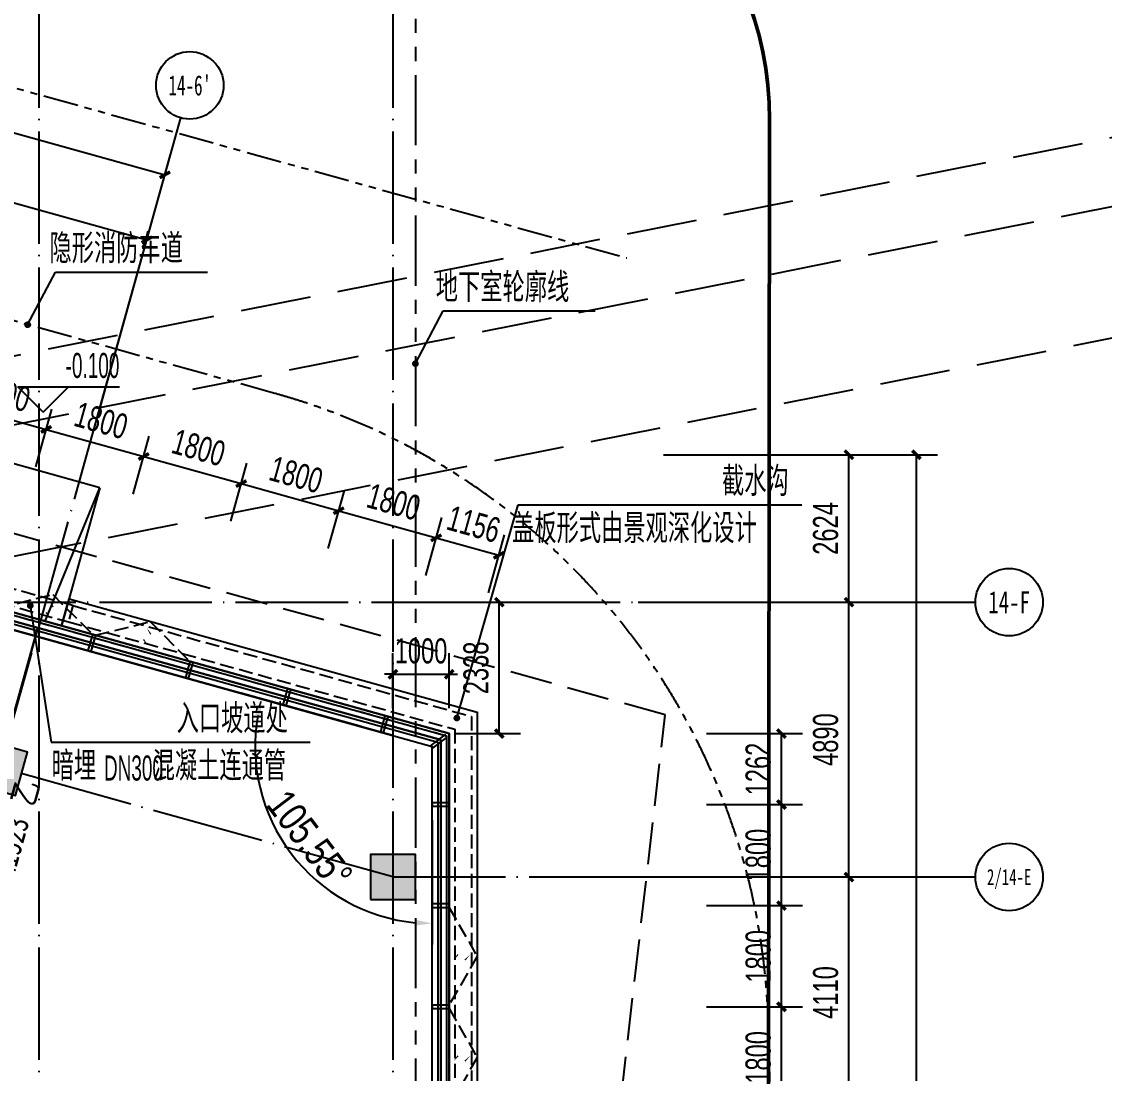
# Model space of a CAD drawing. Extents: x -409435 to 356702, y -107829 to 330904.
# Drawn here: x 109297 to 128553, y 32416 to 51130 of the extents above; entities that cross this region are included whole.
import ezdxf
from ezdxf.enums import TextEntityAlignment as Align
from ezdxf.xclip import XClip

# ---------------------------------------------------------------- set-up
doc = ezdxf.new("R2010")
doc.units = 0
doc.header["$LTSCALE"] = 1000
doc.header["$MEASUREMENT"] = 0
doc.header["$XCLIPFRAME"] = 0
for name, pattern in [('104-14# 核心筒$0$DOTE', [2.42, 2, -0.2, 0.02, -0.2]), ('14#楼幕墙$0$DASH', [0.35, 0.25, -0.1]), ('X-104 14#平面$0$$0$DASH', [0.35, 0.25, -0.1]), ('X-104 14#平面$0$109 3#平面$0$DASH', [0.35, 0.25, -0.1]), ('X-104 14#平面$0$DASH', [0.35, 0.25, -0.1]), ('X-104 14#平面$0$PHANTOM2', [1.25, 0.625, -0.125, 0.125, -0.125, 0.125, -0.125])]:
    doc.linetypes.add(name, pattern=pattern)
for name, color, linetype in [('01-标注_尺寸', 124, 'Continuous'), ('01-标注_标高', 200, 'Continuous'), ('01-标注_符号', 200, 'Continuous'), ('02-TEXT_标注', 130, 'Continuous'), ('104-14# 核心筒$0$01-标注_轴线坐标', 132, 'Continuous'), ('104-14# 核心筒$0$02-TEXT_轴号', 7, 'Continuous'), ('104-14# 核心筒$0$A_AXIS-轴线', 36, '104-14# 核心筒$0$DOTE'), ('104-14# 核心筒$0$A_STR-砼柱', 51, 'Continuous'), ('104-14# 核心筒$0$AXIS_TEXT', 7, 'Continuous'), ('14#楼幕墙$0$A-C_玻璃幕墙', 140, 'Continuous'), ('14#楼幕墙$0$A-C_窗', 140, 'Continuous'), ('AXIS_TEXT', 7, 'Continuous'), ('PUB_HATCH', 8, 'Continuous'), ('X-104 14#平面$0$01-标注_尺寸', 124, 'Continuous'), ('X-104 14#平面$0$01-标注_符号', 200, 'Continuous'), ('X-104 14#平面$0$02-TEXT_标注', 130, 'Continuous'), ('X-104 14#平面$0$A-C_玻璃幕墙', 140, 'Continuous'), ('X-104 14#平面$0$A-E_楼梯', 171, 'Continuous'), ('X-104 14#平面$0$A-O_屋面', 201, 'Continuous'), ('X-104 14#平面$0$A-O_散水', 134, 'Continuous'), ('X-104 14#平面$0$A-SUR_吊顶', 40, 'Continuous'), ('X-104 14#平面$0$A-TECH_结构', 21, 'Continuous'), ('X-104 14#平面$0$A_STR-砼柱', 51, 'Continuous'), ('X-104 14#平面$0$DOOR_FIRE_TEXT', 7, 'Continuous')]:
    doc.layers.add(name, color=color, linetype=linetype)
doc.layers.add('X-104 14#平面$0$000套内', color=226, linetype='Continuous', lineweight=30, plot=False)
doc.layers.add('X-104 14#平面$0$road', color=142, linetype='Continuous', lineweight=50)
doc.styles.add('104-14# 核心筒$0$_TCH_AXIS', font='STXIHEI_0.TTF', dxfattribs={"width": 0.8})
doc.styles.add('104-14# 核心筒$0$_TCH_DIM_T3', font='ros.shx', dxfattribs={"width": 0.705882, "bigfont": 'jd.shx'})
doc.styles.add('_TCH_DIM', font='ros.shx', dxfattribs={"width": 0.8, "height": 2, "bigfont": 'jd.shx'})
doc.styles.add('_TCH_DIM_T3', font='ros.shx', dxfattribs={"width": 0.705882, "bigfont": 'jd.shx'})
doc.styles.add('COMPLEX', font='COMPLEX')
doc.styles.add('X-104 14#平面$0$_TCH_DIM', font='ros.shx', dxfattribs={"width": 0.8, "bigfont": 'jd.shx'})
doc.styles.add('X-104 14#平面$0$_TCH_DIM_T3', font='ros.shx', dxfattribs={"width": 0.8, "bigfont": 'jd.shx'})
doc.styles.add('X-104 14#平面$0$_TCH_WINDOW', font='STXIHEI_0.TTF', dxfattribs={"width": 0.75, "height": 3.5})
doc.dimstyles.new('104-14# 核心筒$0$_TCH_ARCH&&150', dxfattribs={"dimtxt": 446.25, "dimasz": 150, "dimexe": 375, "dimexo": 450, "dimgap": 189.375, "dimtad": 1, "dimdec": 0, "dimzin": 0, "dimdsep": 46, "dimtxsty": '104-14# 核心筒$0$_TCH_DIM_T3', "dimblk": '104-14# 核心筒$0$_ArchTick', "dimcen": 0.09, "dimclrt": 7, "dimazin": 2, "dimtfac": 1, "dimtdec": 0, "dimtix": 1, "dimtmove": 2, "dimatfit": 3, "dimfxl": 0, "dimtolj": 1, "dimtzin": 0, "dimarcsym": 0})
doc.dimstyles.new('_TCH_ARCH&&150', dxfattribs={"dimtxt": 446.25, "dimasz": 150, "dimexe": 375, "dimexo": 450, "dimgap": 189.375, "dimtad": 1, "dimdec": 0, "dimzin": 0, "dimdsep": 46, "dimtxsty": '_TCH_DIM_T3', "dimblk": 'ARCHTICK', "dimcen": 0.09, "dimclrt": 7, "dimazin": 2, "dimtfac": 1, "dimtdec": 0, "dimtix": 1, "dimtmove": 2, "dimatfit": 3, "dimfxl": 0, "dimtolj": 1, "dimtzin": 0, "dimarcsym": 0})
doc.dimstyles.new('X-104 14#平面$0$_TCH_ARROW&&150', dxfattribs={"dimtxt": 525, "dimasz": 300, "dimexe": 375, "dimexo": 450, "dimgap": 150, "dimtad": 1, "dimdec": 0, "dimzin": 0, "dimdsep": 46, "dimtxsty": 'X-104 14#平面$0$_TCH_DIM_T3', "dimcen": 0.09, "dimclrt": 7, "dimazin": 2, "dimtfac": 1, "dimtdec": 0, "dimtix": 1, "dimtmove": 2, "dimatfit": 3, "dimfxl": 0, "dimtolj": 1, "dimtzin": 0, "dimarcsym": 0})

# ---------------------------------------------------------------- blocks, each defined once
blk = doc.blocks.new('14#楼幕墙$0$A$C38D07553')
blk.add_lwpolyline([(-60, -300), (0, -300), (0, 0), (-60, 0)], close=True)
blk = doc.blocks.new('14#楼幕墙$0$A$C385D642F')
for p, rotation in [((110475, 40839), 164.4518981662328), ((112209, 40356), 164.4518981662328), ((113943, 39874), 164.4518981662328), ((115677, 39391), 164.4518981662328), ((116582, 39158), 127.2259490831058), ((116600, 38130), 90), ((116600, 36330), 90), ((116600, 34530), 90)]:
    blk.add_blockref('14#楼幕墙$0$A$C38D07553', p, dxfattribs=dict(rotation=rotation))
blk = doc.blocks.new('14#楼幕墙$0$A$C22714246')
at = {"linetype": '14#楼幕墙$0$DASH'}
blk.add_lwpolyline([(1740, 497), (870, 0), (0, 497)], dxfattribs=at)
at = {"layer": '14#楼幕墙$0$A-C_玻璃幕墙', "color": 1}
blk.add_lwpolyline([(899, 122, 0, 25, 0), (802, 217, 0, 0, 0), (900, 340, 25, 0, 0), (796, 422, 0, 0, 0)], format="xyseb", dxfattribs=at)
blk = doc.blocks.new('14#楼幕墙')
at = {"layer": '14#楼幕墙$0$A-C_玻璃幕墙'}
for p, q in [((99065, 43424), (116900, 38462)), ((108865, 40646), (116850, 38424)), ((108825, 40501), (116700, 38310)), ((108798, 40405), (116600, 38234)), ((116850, 38424), (116850, 26430)), ((116900, 38462), (116900, 10380)), ((116600, 20970), (116600, 38234)), ((116700, 38310), (116700, 26430))]:
    blk.add_line(p, q, dxfattribs=at)
blk.add_blockref('14#楼幕墙$0$A$C385D642F', (0, -900), dxfattribs=at)
at = {"layer": '14#楼幕墙$0$A-C_窗'}
for p, rotation in [((110688, 40706), 164.4518981662085), ((112422, 40223), 164.4518981662085), ((117397, 33630), 90), ((117397, 31830), 90)]:
    blk.add_blockref('14#楼幕墙$0$A$C22714246', p, dxfattribs=dict(at, rotation=rotation))
blk = doc.blocks.new('_AXISO')
blk.add_circle((0, 0), 0.5)
at = {"layer": 'AXIS_TEXT', "style": 'COMPLEX', "width": 1.041667}
blk.add_attdef('A', text='', height=0.56, dxfattribs=at).set_placement((-0.25, -0.28), (0.25, -0.28), align=Align.FIT)
blk = doc.blocks.new('104-14# 核心筒$0$_ArchTick')
at = {"color": 0, "linetype": 'ByBlock', "const_width": 0.4}
blk.add_lwpolyline([(-0.5, -0.5), (0.5, 0.5)], dxfattribs=at)
blk = doc.blocks.new('*D2688')
at = {"layer": '104-14# 核心筒$0$01-标注_轴线坐标', "color": 0, "lineweight": -2, "transparency": 16777216}
for p, q in [((120710, 43424), (125585, 43424)), ((125210, -2200), (125210, 43424)), ((120710, -2200), (125585, -2200))]:
    blk.add_line(p, q, dxfattribs=at)
at = {"layer": 'Defpoints', "color": 0, "transparency": 16777216}
for p in [(120260, 43424), (125210, 43424), (120260, -2200)]:
    blk.add_point(p, dxfattribs=at)
at = {"layer": '104-14# 核心筒$0$01-标注_轴线坐标', "color": 0, "lineweight": -2, "transparency": 16777216, "xscale": 150, "yscale": 150, "zscale": 150}
for p, rotation in [((125210, 43424), 90), ((125210, -2200), 270)]:
    blk.add_blockref('104-14# 核心筒$0$_ArchTick', p, dxfattribs=dict(at, rotation=rotation))
at = {"layer": '104-14# 核心筒$0$01-标注_轴线坐标', "color": 7, "transparency": 16777216, "insert": (124797, 20612), "char_height": 446.2, "attachment_point": 5, "rotation": 90, "style": '104-14# 核心筒$0$_TCH_DIM_T3'}
blk.add_mtext('\\A1;45624', dxfattribs=at)
blk = doc.blocks.new('*D2698')
at = {"layer": '104-14# 核心筒$0$01-标注_轴线坐标', "color": 0, "lineweight": -2, "transparency": 16777216}
for p, q in [((120710, 35910), (124385, 35910)), ((124010, 31800), (124010, 35910)), ((120710, 31800), (124385, 31800))]:
    blk.add_line(p, q, dxfattribs=at)
at = {"layer": 'Defpoints', "color": 0, "transparency": 16777216}
for p in [(120260, 35910), (124010, 35910), (120260, 31800)]:
    blk.add_point(p, dxfattribs=at)
at = {"layer": '104-14# 核心筒$0$01-标注_轴线坐标', "color": 0, "lineweight": -2, "transparency": 16777216, "xscale": 150, "yscale": 150, "zscale": 150}
for p, rotation in [((124010, 35910), 90), ((124010, 31800), 270)]:
    blk.add_blockref('104-14# 核心筒$0$_ArchTick', p, dxfattribs=dict(at, rotation=rotation))
at = {"layer": '104-14# 核心筒$0$01-标注_轴线坐标', "color": 7, "transparency": 16777216, "insert": (123597, 33855), "char_height": 446.2, "attachment_point": 5, "rotation": 90, "style": '104-14# 核心筒$0$_TCH_DIM_T3'}
blk.add_mtext('\\A1;4110', dxfattribs=at)
blk = doc.blocks.new('*D2699')
at = {"layer": '104-14# 核心筒$0$01-标注_轴线坐标', "color": 0, "lineweight": -2, "transparency": 16777216}
for p, q in [((120710, 40800), (124385, 40800)), ((124010, 35910), (124010, 40800)), ((120710, 35910), (124385, 35910))]:
    blk.add_line(p, q, dxfattribs=at)
at = {"layer": 'Defpoints', "color": 0, "transparency": 16777216}
for p in [(120260, 40800), (124010, 40800), (120260, 35910)]:
    blk.add_point(p, dxfattribs=at)
at = {"layer": '104-14# 核心筒$0$01-标注_轴线坐标', "color": 0, "lineweight": -2, "transparency": 16777216, "xscale": 150, "yscale": 150, "zscale": 150}
for p, rotation in [((124010, 40800), 90), ((124010, 35910), 270)]:
    blk.add_blockref('104-14# 核心筒$0$_ArchTick', p, dxfattribs=dict(at, rotation=rotation))
at = {"layer": '104-14# 核心筒$0$01-标注_轴线坐标', "color": 7, "transparency": 16777216, "insert": (123597, 38355), "char_height": 446.2, "attachment_point": 5, "rotation": 90, "style": '104-14# 核心筒$0$_TCH_DIM_T3'}
blk.add_mtext('\\A1;4890', dxfattribs=at)
blk = doc.blocks.new('*D2700')
at = {"layer": '104-14# 核心筒$0$01-标注_轴线坐标', "color": 0, "lineweight": -2, "transparency": 16777216}
for p, q in [((120710, 43424), (124385, 43424)), ((124010, 40800), (124010, 43424)), ((120710, 40800), (124385, 40800))]:
    blk.add_line(p, q, dxfattribs=at)
at = {"layer": 'Defpoints', "color": 0, "transparency": 16777216}
for p in [(120260, 43424), (124010, 43424), (120260, 40800)]:
    blk.add_point(p, dxfattribs=at)
at = {"layer": '104-14# 核心筒$0$01-标注_轴线坐标', "color": 0, "lineweight": -2, "transparency": 16777216, "xscale": 150, "yscale": 150, "zscale": 150}
for p, rotation in [((124010, 43424), 90), ((124010, 40800), 270)]:
    blk.add_blockref('104-14# 核心筒$0$_ArchTick', p, dxfattribs=dict(at, rotation=rotation))
at = {"layer": '104-14# 核心筒$0$01-标注_轴线坐标', "color": 7, "transparency": 16777216, "insert": (123597, 42112), "char_height": 446.2, "attachment_point": 5, "rotation": 90, "style": '104-14# 核心筒$0$_TCH_DIM_T3'}
blk.add_mtext('\\A1;2624', dxfattribs=at)
blk = doc.blocks.new('_FZH')
blk.add_lwpolyline([(-0.5, -0.5), (0.5, -0.5), (0.5, 0.5), (-0.5, 0.5)], close=True)
at = {"layer": 'PUB_HATCH'}
blk.add_solid([(-0.5, -0.5), (0.5, -0.5), (-0.5, 0.5), (0.5, 0.5)], dxfattribs=at)
blk = doc.blocks.new('*D2701')
at = {"layer": '104-14# 核心筒$0$01-标注_轴线坐标', "color": 0, "lineweight": -2, "transparency": 16777216}
for p, q in [((86294, 50843), (87601, 55539)), ((87500, 55178), (111844, 48405)), ((110638, 44069), (111944, 48766))]:
    blk.add_line(p, q, dxfattribs=at)
at = {"layer": 'Defpoints', "color": 0, "transparency": 16777216}
for p in [(86174, 50409), (111844, 48405), (110517, 43636)]:
    blk.add_point(p, dxfattribs=at)
at = {"layer": '104-14# 核心筒$0$01-标注_轴线坐标', "color": 0, "lineweight": -2, "transparency": 16777216, "xscale": 150, "yscale": 150, "zscale": 150}
for p, rotation in [((87500, 55178), 164.4518973649167), ((111844, 48405), 344.4518973649167)]:
    blk.add_blockref('104-14# 核心筒$0$_ArchTick', p, dxfattribs=dict(at, rotation=rotation))
at = {"layer": '104-14# 核心筒$0$01-标注_轴线坐标', "color": 7, "transparency": 16777216, "insert": (99783, 52189), "char_height": 446.2, "attachment_point": 5, "rotation": 344.4519, "style": '104-14# 核心筒$0$_TCH_DIM_T3'}
blk.add_mtext('\\A1;25268', dxfattribs=at)
blk = doc.blocks.new('*D2704')
at = {"layer": '104-14# 核心筒$0$01-标注_轴线坐标', "color": 0, "lineweight": -2, "transparency": 16777216}
for p, q in [((101239, 46685), (102224, 50225)), ((102123, 49864), (111522, 47249)), ((110638, 44069), (111623, 47610))]:
    blk.add_line(p, q, dxfattribs=at)
at = {"layer": 'Defpoints', "color": 0, "transparency": 16777216}
for p in [(111522, 47249), (101118, 46251), (110517, 43636)]:
    blk.add_point(p, dxfattribs=at)
at = {"layer": '104-14# 核心筒$0$01-标注_轴线坐标', "color": 0, "lineweight": -2, "transparency": 16777216, "xscale": 150, "yscale": 150, "zscale": 150}
for p, rotation in [((102123, 49864), 164.4518973650898), ((111522, 47249), 344.4518973650898)]:
    blk.add_blockref('104-14# 核心筒$0$_ArchTick', p, dxfattribs=dict(at, rotation=rotation))
at = {"layer": '104-14# 核心筒$0$01-标注_轴线坐标', "color": 7, "transparency": 16777216, "insert": (106933, 48954), "char_height": 446.2, "attachment_point": 5, "rotation": 344.4519, "style": '104-14# 核心筒$0$_TCH_DIM_T3'}
blk.add_mtext('\\A1;9756', dxfattribs=at)
blk = doc.blocks.new('X-104 14#平面$0$A$C37635F05')
at = {"layer": 'X-104 14#平面$0$A_STR-砼柱'}
blk.add_lwpolyline([(0, 38429), (-16626, 43055), (-19582, 32432), (-19871, 32512), (-16835, 43424), (0, 38740)], close=True, dxfattribs=at)
blk = doc.blocks.new('*D2597')
at = {"layer": 'Defpoints', "color": 0, "transparency": 16777216}
for p in [(115771, 38465), (116600, 38234), (116600, 37373), (113632, 37175)]:
    blk.add_point(p, dxfattribs=at)
at = {"layer": 'X-104 14#平面$0$01-标注_尺寸', "color": 0, "lineweight": -2, "transparency": 16777216}
for p, q in [((115337, 38586), (113203, 39180)), ((116600, 36923), (116600, 34708))]:
    blk.add_line(p, q, dxfattribs=at)
blk.add_arc((116600, 38234), 3152, 169.9077, 264.5442, dxfattribs=at)
at = {"layer": 'X-104 14#平面$0$01-标注_尺寸', "color": 0, "transparency": 16777216}
for points in [[(113449, 38798), (113546, 38775), (113564, 39079)], [(116303, 35147), (116298, 35047), (116600, 35083)]]:
    blk.add_solid(points, dxfattribs=at)
at = {"layer": 'X-104 14#平面$0$01-标注_尺寸', "color": 7, "transparency": 16777216, "insert": (114419, 36577), "char_height": 525, "attachment_point": 5, "rotation": 307.2259, "style": 'X-104 14#平面$0$_TCH_DIM_T3'}
blk.add_mtext('\\A1;105.55°', dxfattribs=at)
blk = doc.blocks.new('_ArchTick')
at = {"color": 0, "linetype": 'ByBlock', "const_width": 0.4}
blk.add_lwpolyline([(-0.5, -0.5), (0.5, 0.5)], dxfattribs=at)
blk = doc.blocks.new('*D754')
at = {"layer": '01-标注_尺寸', "color": 0, "lineweight": -2, "transparency": 16777216}
for p, q in [((115900, 38912), (115900, 39893)), ((116900, 38912), (116900, 39893)), ((115900, 39518), (115750, 39518)), ((115900, 39518), (116900, 39518)), ((116900, 39518), (117050, 39518))]:
    blk.add_line(p, q, dxfattribs=at)
at = {"layer": 'Defpoints', "color": 0, "transparency": 16777216}
for p in [(116900, 39518), (115900, 38462), (116900, 38462)]:
    blk.add_point(p, dxfattribs=at)
at = {"layer": '01-标注_尺寸', "color": 0, "lineweight": -2, "transparency": 16777216, "xscale": 150, "yscale": 150, "zscale": 150}
blk.add_blockref('_ArchTick', (115900, 39518), dxfattribs=at)
at = {"layer": '01-标注_尺寸', "color": 0, "lineweight": -2, "transparency": 16777216, "xscale": 150, "yscale": 150, "zscale": 150, "rotation": 180}
blk.add_blockref('_ArchTick', (116900, 39518), dxfattribs=at)
at = {"layer": '01-标注_尺寸', "color": 7, "transparency": 16777216, "insert": (116400, 39930), "char_height": 446.2, "attachment_point": 5, "style": '_TCH_DIM_T3'}
blk.add_mtext('\\A1;1000', dxfattribs=at)
blk = doc.blocks.new('*D755')
at = {"layer": '01-标注_尺寸', "color": 0, "lineweight": -2, "transparency": 16777216}
for p, q in [((117018, 40800), (118166, 40800)), ((117791, 38462), (117791, 40800)), ((117018, 38462), (118166, 38462))]:
    blk.add_line(p, q, dxfattribs=at)
at = {"layer": 'Defpoints', "color": 0, "transparency": 16777216}
for p in [(116568, 40800), (117791, 40800), (116568, 38462)]:
    blk.add_point(p, dxfattribs=at)
at = {"layer": '01-标注_尺寸', "color": 0, "lineweight": -2, "transparency": 16777216, "xscale": 150, "yscale": 150, "zscale": 150}
for p, rotation in [((117791, 40800), 90), ((117791, 38462), 270)]:
    blk.add_blockref('_ArchTick', p, dxfattribs=dict(at, rotation=rotation))
at = {"layer": '01-标注_尺寸', "color": 7, "transparency": 16777216, "insert": (117379, 39631), "char_height": 446.2, "attachment_point": 5, "rotation": 90, "style": '_TCH_DIM_T3'}
blk.add_mtext('\\A1;2338', dxfattribs=at)
blk = doc.blocks.new('*D1192')
at = {"layer": '01-标注_尺寸', "color": 0, "lineweight": -2, "transparency": 16777216}
for p, q in [((121474, 38462), (123185, 38462)), ((122810, 37200), (122810, 38462)), ((121474, 37200), (123185, 37200))]:
    blk.add_line(p, q, dxfattribs=at)
at = {"layer": 'Defpoints', "color": 0, "transparency": 16777216}
for p in [(121024, 38462), (122810, 38462), (121024, 37200)]:
    blk.add_point(p, dxfattribs=at)
at = {"layer": '01-标注_尺寸', "color": 0, "lineweight": -2, "transparency": 16777216, "xscale": 150, "yscale": 150, "zscale": 150}
for p, rotation in [((122810, 38462), 90), ((122810, 37200), 270)]:
    blk.add_blockref('_ArchTick', p, dxfattribs=dict(at, rotation=rotation))
at = {"layer": '01-标注_尺寸', "color": 7, "transparency": 16777216, "insert": (122397, 37831), "char_height": 446.2, "attachment_point": 5, "rotation": 90, "style": '_TCH_DIM_T3'}
blk.add_mtext('\\A1;1262', dxfattribs=at)
blk = doc.blocks.new('*D1193')
at = {"layer": '01-标注_尺寸', "color": 0, "lineweight": -2, "transparency": 16777216}
for p, q in [((121474, 37200), (123185, 37200)), ((122810, 35400), (122810, 37200)), ((121474, 35400), (123185, 35400))]:
    blk.add_line(p, q, dxfattribs=at)
at = {"layer": 'Defpoints', "color": 0, "transparency": 16777216}
for p in [(121024, 37200), (122810, 37200), (121024, 35400)]:
    blk.add_point(p, dxfattribs=at)
at = {"layer": '01-标注_尺寸', "color": 0, "lineweight": -2, "transparency": 16777216, "xscale": 150, "yscale": 150, "zscale": 150}
for p, rotation in [((122810, 37200), 90), ((122810, 35400), 270)]:
    blk.add_blockref('_ArchTick', p, dxfattribs=dict(at, rotation=rotation))
at = {"layer": '01-标注_尺寸', "color": 7, "transparency": 16777216, "insert": (122397, 36300), "char_height": 446.2, "attachment_point": 5, "rotation": 90, "style": '_TCH_DIM_T3'}
blk.add_mtext('\\A1;1800', dxfattribs=at)
blk = doc.blocks.new('*D1194')
at = {"layer": '01-标注_尺寸', "color": 0, "lineweight": -2, "transparency": 16777216}
for p, q in [((121474, 35400), (123185, 35400)), ((122810, 33600), (122810, 35400)), ((121474, 33600), (123185, 33600))]:
    blk.add_line(p, q, dxfattribs=at)
at = {"layer": 'Defpoints', "color": 0, "transparency": 16777216}
for p in [(121024, 35400), (122810, 35400), (121024, 33600)]:
    blk.add_point(p, dxfattribs=at)
at = {"layer": '01-标注_尺寸', "color": 0, "lineweight": -2, "transparency": 16777216, "xscale": 150, "yscale": 150, "zscale": 150}
for p, rotation in [((122810, 35400), 90), ((122810, 33600), 270)]:
    blk.add_blockref('_ArchTick', p, dxfattribs=dict(at, rotation=rotation))
at = {"layer": '01-标注_尺寸', "color": 7, "transparency": 16777216, "insert": (122397, 34500), "char_height": 446.2, "attachment_point": 5, "rotation": 90, "style": '_TCH_DIM_T3'}
blk.add_mtext('\\A1;1800', dxfattribs=at)
blk = doc.blocks.new('*D1195')
at = {"layer": '01-标注_尺寸', "color": 0, "lineweight": -2, "transparency": 16777216}
for p, q in [((121474, 33600), (123185, 33600)), ((122810, 31800), (122810, 33600)), ((121474, 31800), (123185, 31800))]:
    blk.add_line(p, q, dxfattribs=at)
at = {"layer": 'Defpoints', "color": 0, "transparency": 16777216}
for p in [(121024, 33600), (122810, 33600), (121024, 31800)]:
    blk.add_point(p, dxfattribs=at)
at = {"layer": '01-标注_尺寸', "color": 0, "lineweight": -2, "transparency": 16777216, "xscale": 150, "yscale": 150, "zscale": 150}
for p, rotation in [((122810, 33600), 90), ((122810, 31800), 270)]:
    blk.add_blockref('_ArchTick', p, dxfattribs=dict(at, rotation=rotation))
at = {"layer": '01-标注_尺寸', "color": 7, "transparency": 16777216, "insert": (122397, 32700), "char_height": 446.2, "attachment_point": 5, "rotation": 90, "style": '_TCH_DIM_T3'}
blk.add_mtext('\\A1;1800', dxfattribs=at)
blk = doc.blocks.new('*D1697')
at = {"layer": '01-标注_尺寸', "color": 0, "lineweight": -2, "transparency": 16777216}
for p, q in [((116483, 41276), (116770, 42307)), ((117597, 40966), (117884, 41997)), ((116669, 41945), (117783, 41635))]:
    blk.add_line(p, q, dxfattribs=at)
at = {"layer": 'Defpoints', "color": 0, "transparency": 16777216}
for p in [(117783, 41635), (116362, 40842), (117476, 40532)]:
    blk.add_point(p, dxfattribs=at)
at = {"layer": '01-标注_尺寸', "color": 0, "lineweight": -2, "transparency": 16777216, "xscale": 150, "yscale": 150, "zscale": 150}
for p, rotation in [((116669, 41945), 164.4518981662105), ((117783, 41635), 344.4518981662105)]:
    blk.add_blockref('_ArchTick', p, dxfattribs=dict(at, rotation=rotation))
at = {"layer": '01-标注_尺寸', "color": 7, "transparency": 16777216, "insert": (117337, 42188), "char_height": 446.2, "attachment_point": 5, "rotation": 344.4519, "style": '_TCH_DIM_T3'}
blk.add_mtext('\\A1;1156', dxfattribs=at)
blk = doc.blocks.new('*D1698')
at = {"layer": '01-标注_尺寸', "color": 0, "lineweight": -2, "transparency": 16777216}
for p, q in [((114749, 41758), (115036, 42789)), ((114935, 42428), (116669, 41945)), ((116483, 41276), (116770, 42307))]:
    blk.add_line(p, q, dxfattribs=at)
at = {"layer": 'Defpoints', "color": 0, "transparency": 16777216}
for p in [(116669, 41945), (114628, 41325), (116362, 40842)]:
    blk.add_point(p, dxfattribs=at)
at = {"layer": '01-标注_尺寸', "color": 0, "lineweight": -2, "transparency": 16777216, "xscale": 150, "yscale": 150, "zscale": 150}
for p, rotation in [((114935, 42428), 164.4518981662103), ((116669, 41945), 344.4518981662102)]:
    blk.add_blockref('_ArchTick', p, dxfattribs=dict(at, rotation=rotation))
at = {"layer": '01-标注_尺寸', "color": 7, "transparency": 16777216, "insert": (115913, 42584), "char_height": 446.2, "attachment_point": 5, "rotation": 344.4519, "style": '_TCH_DIM_T3'}
blk.add_mtext('\\A1;1800', dxfattribs=at)
blk = doc.blocks.new('*D1699')
at = {"layer": '01-标注_尺寸', "color": 0, "lineweight": -2, "transparency": 16777216}
for p, q in [((113015, 42241), (113301, 43272)), ((113201, 42910), (114935, 42428)), ((114749, 41758), (115036, 42789))]:
    blk.add_line(p, q, dxfattribs=at)
at = {"layer": 'Defpoints', "color": 0, "transparency": 16777216}
for p in [(114935, 42428), (112894, 41807), (114628, 41325)]:
    blk.add_point(p, dxfattribs=at)
at = {"layer": '01-标注_尺寸', "color": 0, "lineweight": -2, "transparency": 16777216, "xscale": 150, "yscale": 150, "zscale": 150}
for p, rotation in [((113201, 42910), 164.4518981662103), ((114935, 42428), 344.4518981662103)]:
    blk.add_blockref('_ArchTick', p, dxfattribs=dict(at, rotation=rotation))
at = {"layer": '01-标注_尺寸', "color": 7, "transparency": 16777216, "insert": (114178, 43067), "char_height": 446.2, "attachment_point": 5, "rotation": 344.4519, "style": '_TCH_DIM_T3'}
blk.add_mtext('\\A1;1800', dxfattribs=at)
blk = doc.blocks.new('*D1700')
at = {"layer": '01-标注_尺寸', "color": 0, "lineweight": -2, "transparency": 16777216}
for p, q in [((111280, 42723), (111567, 43754)), ((111467, 43393), (113201, 42910)), ((113015, 42241), (113301, 43272))]:
    blk.add_line(p, q, dxfattribs=at)
at = {"layer": 'Defpoints', "color": 0, "transparency": 16777216}
for p in [(113201, 42910), (111160, 42290), (112894, 41807)]:
    blk.add_point(p, dxfattribs=at)
at = {"layer": '01-标注_尺寸', "color": 0, "lineweight": -2, "transparency": 16777216, "xscale": 150, "yscale": 150, "zscale": 150}
for p, rotation in [((111467, 43393), 164.4518981662104), ((113201, 42910), 344.4518981662104)]:
    blk.add_blockref('_ArchTick', p, dxfattribs=dict(at, rotation=rotation))
at = {"layer": '01-标注_尺寸', "color": 7, "transparency": 16777216, "insert": (112444, 43549), "char_height": 446.2, "attachment_point": 5, "rotation": 344.4519, "style": '_TCH_DIM_T3'}
blk.add_mtext('\\A1;1800', dxfattribs=at)
blk = doc.blocks.new('*D1701')
at = {"layer": '01-标注_尺寸', "color": 0, "lineweight": -2, "transparency": 16777216}
for p, q in [((109546, 43206), (109833, 44237)), ((109733, 43875), (111467, 43393)), ((111280, 42723), (111567, 43754))]:
    blk.add_line(p, q, dxfattribs=at)
at = {"layer": 'Defpoints', "color": 0, "transparency": 16777216}
for p in [(111467, 43393), (109426, 42772), (111160, 42290)]:
    blk.add_point(p, dxfattribs=at)
at = {"layer": '01-标注_尺寸', "color": 0, "lineweight": -2, "transparency": 16777216, "xscale": 150, "yscale": 150, "zscale": 150}
for p, rotation in [((109733, 43875), 164.4518981662102), ((111467, 43393), 344.4518981662102)]:
    blk.add_blockref('_ArchTick', p, dxfattribs=dict(at, rotation=rotation))
at = {"layer": '01-标注_尺寸', "color": 7, "transparency": 16777216, "insert": (110710, 44031), "char_height": 446.2, "attachment_point": 5, "rotation": 344.4519, "style": '_TCH_DIM_T3'}
blk.add_mtext('\\A1;1800', dxfattribs=at)
blk = doc.blocks.new('*D1702')
at = {"layer": '01-标注_尺寸', "color": 0, "lineweight": -2, "transparency": 16777216}
for p, q in [((107812, 43688), (108099, 44719)), ((107998, 44358), (109733, 43875)), ((109546, 43206), (109833, 44237))]:
    blk.add_line(p, q, dxfattribs=at)
at = {"layer": 'Defpoints', "color": 0, "transparency": 16777216}
for p in [(109733, 43875), (107692, 43255), (109426, 42772)]:
    blk.add_point(p, dxfattribs=at)
at = {"layer": '01-标注_尺寸', "color": 0, "lineweight": -2, "transparency": 16777216, "xscale": 150, "yscale": 150, "zscale": 150}
for p, rotation in [((107998, 44358), 164.4518981662105), ((109733, 43875), 344.4518981662105)]:
    blk.add_blockref('_ArchTick', p, dxfattribs=dict(at, rotation=rotation))
at = {"layer": '01-标注_尺寸', "color": 7, "transparency": 16777216, "insert": (108976, 44514), "char_height": 446.2, "attachment_point": 5, "rotation": 344.4519, "style": '_TCH_DIM_T3'}
blk.add_mtext('\\A1;1800', dxfattribs=at)
blk = doc.blocks.new('104-14# 核心筒')
at = {"layer": '104-14# 核心筒$0$01-标注_轴线坐标'}
for p, q in [((110517.7, 43638.1), (112126, 49418.5)), ((120259.9, 40800), (126259.9, 40800)), ((120259.9, 35910.4), (126259.9, 35910.4))]:
    blk.add_line(p, q, dxfattribs=at)
blk.add_circle((112286.8, 49996.6), 600, dxfattribs=at)
at = {"layer": '104-14# 核心筒$0$A_AXIS-轴线'}
for p, q in [((109600, 54018.4), (109600, -8545.1)), ((115900, 54018.4), (115900, -8545.1)), ((115900, 35910.4), (84750.2, 44577.1)), ((104400, 21650), (110517.1, 43636)), ((-24839, 40800), (120259.9, 40800))]:
    blk.add_line(p, q, dxfattribs=at)
blk.add_lwpolyline([(115900, 35910.4), (120259.9, 35910.4)], dxfattribs=at)
at = {"layer": '104-14# 核心筒$0$01-标注_轴线坐标'}
ref = blk.add_blockref('_AXISO', (126859.9, 40800), dxfattribs=dict(at, xscale=1200, yscale=1200, zscale=1200))
ref.add_attrib('A', '14-F', dxfattribs={"layer": '104-14# 核心筒$0$AXIS_TEXT', "height": 391.75, "style": '104-14# 核心筒$0$_TCH_AXIS', "width": 0.920042}).set_placement((126488.4, 40604.1), (127231.4, 40604.1), align=Align.FIT)
ref = blk.add_blockref('_AXISO', (126859.9, 35910.4), dxfattribs=dict(at, xscale=1200, yscale=1200, zscale=1200))
ref.add_attrib('A', '2/14-E', dxfattribs={"layer": '104-14# 核心筒$0$AXIS_TEXT', "height": 284.08, "style": '104-14# 核心筒$0$_TCH_AXIS', "width": 0.875759}).set_placement((126464.7, 35768.3), (127255.2, 35768.3), align=Align.FIT)
at = {"layer": '104-14# 核心筒$0$A_STR-砼柱', "xscale": 800.0000000000091, "yscale": 800.0000000000091, "zscale": 800.0000000000091, "rotation": 344.4518973650896}
blk.add_blockref('_FZH', (108908.8, 37855.5), dxfattribs=at)
at = {"layer": '104-14# 核心筒$0$A_STR-砼柱', "xscale": 800, "yscale": 800, "zscale": 800}
blk.add_blockref('_FZH', (115900, 35910.4), dxfattribs=at)
at = {"layer": '104-14# 核心筒$0$02-TEXT_轴号', "style": '104-14# 核心筒$0$_TCH_AXIS', "width": 0.898063}
blk.add_text("14-6'", height=359.99, dxfattribs=at).set_placement((111907.4, 49816.6), (112666.3, 49816.6), align=Align.FIT)
at = {"layer": '104-14# 核心筒$0$01-标注_轴线坐标'}
for p1, p2, distance, picture, middle in [((86173.5, 50409), (110517.1, 43636), 4950, '*D2701', (99782.7, 52188.8)), ((101117.9, 46251.1), (110517.1, 43636), 3750, '*D2704', (106933.3, 48953.7)), ((120259.9, -2200), (120259.9, 43424.4), -4950, '*D2688', (124797.4, 20612.2)), ((120259.9, 40800), (120259.9, 43424.4), -3750, '*D2700', (123597.4, 42112.2)), ((120259.9, 35910.4), (120259.9, 40800), -3750, '*D2699', (123597.4, 38355.2)), ((120259.9, 31800), (120259.9, 35910.4), -3750, '*D2698', (123597.4, 33855.2))]:
    dim = blk.add_aligned_dim(p1=p1, p2=p2, distance=distance, dimstyle='104-14# 核心筒$0$_TCH_ARCH&&150', dxfattribs=at)
    dim.commit()
    dim.dimension.update_dxf_attribs({"geometry": picture, "text_midpoint": middle})
blk = doc.blocks.new('X-104 14#平面')
at = {"layer": 'X-104 14#平面$0$000套内'}
for points in [[(96133, 32326.4), (85535.9, 35276.2), (87132.4, 41014.3), (83542.7, 42013), (76213.2, 35359.5), (78361.9, 32992.5), (77623.6, 32254.2), (95700, 14177.8), (95700, 21400), (113750, 21400), (113750, 26000), (116750.2, 26000), (116750.2, 38348.2), (99169.4, 43239.7)], [(116750.2, 38348.2), (109586.6, 40341.4), (104316.5, 21400), (113750, 21400), (113750, 26000), (116750.2, 26000)]]:
    blk.add_lwpolyline(points, close=True, dxfattribs=at)
at = {"layer": 'X-104 14#平面$0$01-标注_符号'}
for p, q in [((109403.1, 45738), (109896.4, 46675)), ((109896.4, 46675), (112601.4, 46675)), ((116300, 45044.5), (116793.4, 45981.5)), ((116793.4, 45981.5), (119498.3, 45981.5))]:
    blk.add_line(p, q, dxfattribs=at)
at = {"layer": 'X-104 14#平面$0$01-标注_符号', "const_width": 60}
for points in [[(109389.1, 45711.5, 1), (109417, 45764.6, 1)], [(116286, 45017.9, 1), (116314, 45071, 1)]]:
    blk.add_lwpolyline(points, format="xyb", close=True, dxfattribs=at)
at = {"layer": 'X-104 14#平面$0$02-TEXT_标注', "linetype": 'X-104 14#平面$0$DASH', "ltscale": 5}
for points in [[(99474, 43258.8), (130781.1, 49484.6)], [(102044.3, 42543.6), (133351.4, 48769.5)], [(132660.8, 46287.2), (101353.7, 40061.4)]]:
    blk.add_lwpolyline(points, dxfattribs=at)
at = {"layer": 'X-104 14#平面$0$A-C_玻璃幕墙'}
blk.add_lwpolyline([(-1359, -2200), (108091.7, -2200), (111291.5, 2370.2), (113380.4, 907.7), (115789.3, 4348.2), (113700.6, 5810.6), (116900.2, 10380.5), (116900.2, 38462.2), (99065.1, 43424.4), (96015.6, 32464.2), (85707.2, 35332.3), (87317.1, 41118.6), (83503.2, 42179.7), (66340.6, 26600), (4762.5, 26600)], close=True, dxfattribs=at)
at = {"layer": 'X-104 14#平面$0$A-E_楼梯'}
for p, q in [((110689.3, 42837.1), (106643, 43962.9)), ((109716.8, 40460.8), (110689.3, 42837.1)), ((110689.3, 42837.1), (110005.8, 40380.4)), ((110005.8, 40380.4), (105959.5, 41506.2))]:
    blk.add_line(p, q, dxfattribs=at)
at = {"layer": 'X-104 14#平面$0$A-O_屋面', "linetype": 'X-104 14#平面$0$PHANTOM2', "ltscale": 2}
blk.add_lwpolyline([(116300, 1125.5), (112466, -2800), (-12111.5, -2800), (-10903.8, 3413.1), (-11202.5, 3471.2), (-4857, 36100), (58808.6, 36100), (74837.7, 49550), (86050, 49550), (86050, 51700), (92100, 51702), (92100, 55283.2), (94608.8, 59227.5), (95621.4, 58583.5), (95782.4, 58836.6), (99791.5, 56286.5), (107067.8, 54161.9), (111100, 54161.9), (111100, 52680), (116300, 52680)], close=True, dxfattribs=at)
at = {"layer": 'X-104 14#平面$0$A-O_散水', "linetype": 'X-104 14#平面$0$DASH'}
for points in [[(110209.3, 40739), (105970.4, 41918.4)], [(105889.9, 41629.4), (110128.9, 40450)], [(110209.3, 40739), (110128.9, 40450), (117000.2, 38538.2), (117000.2, 21400), (117300.2, 21400)], [(110209.3, 40739), (117300.2, 38766.1), (117300.2, 21400)]]:
    blk.add_lwpolyline(points, dxfattribs=at)
at = {"layer": 'X-104 14#平面$0$A-O_散水'}
blk.add_lwpolyline([(110139.8, 40862.1), (117400.2, 38842.1), (117400.2, 21300), (116900.2, 21300), (116900.2, 38462.2), (110005.8, 40380.4)], close=True, dxfattribs=at)
at = {"layer": 'X-104 14#平面$0$A-SUR_吊顶', "linetype": 'X-104 14#平面$0$PHANTOM2'}
for p, q in [((106080.2, 50814.5), (120060, 46924.9)), ((113798.1, 44515.2), (105008, 46960.9))]:
    blk.add_line(p, q, dxfattribs=at)
at = {"layer": 'X-104 14#平面$0$A-SUR_吊顶', "linetype": 'X-104 14#平面$0$109 3#平面$0$DASH', "ltscale": 3}
blk.add_lwpolyline([(109062.3, -4432.1), (119297.3, 10714.5), (117562.9, 11100.5), (120741.8, 38794.6), (99426.9, 44725), (92631.2, 20300), (86987.2, 20300), (86987.2, 21500), (8392.2, 21500), (5688.7, 8781.2), (-2733.6, 10571.4), (-6009.8, -4841.7), (40178.1, -2825.1), (39845.1, -4916.4), (83845.6, -2647.5)], close=True, dxfattribs=at)
at = {"layer": 'X-104 14#平面$0$A-SUR_吊顶', "linetype": 'X-104 14#平面$0$PHANTOM2'}
blk.add_arc((110581.5, 32954.3), 12000, 359.9373, 74.4519, dxfattribs=at)
at = {"layer": 'X-104 14#平面$0$A-TECH_结构', "linetype": 'X-104 14#平面$0$$0$DASH'}
blk.add_lwpolyline([(87207.3, 41097.2), (85610.8, 35359.1), (96063.8, 32450.8), (99099.8, 43362.9), (116850.2, 38424.2), (116850.2, 10396.2), (108065.7, -2149.5), (-1297.3, -2149.5), (4803.7, 26550), (66359.9, 26550), (83516.4, 42124.1)], close=True, dxfattribs=at)
at = {"layer": 'X-104 14#平面$0$road'}
blk.add_line((122540.3, -4713.6), (122599.5, 49385.3), dxfattribs=at)
blk.add_arc((116599.5, 49391.9), 6000, 359.9373, 89.9373, dxfattribs=at)
blk.add_arc((116599.5, 49391.9), 6000, 359.9373, 89.9373, dxfattribs=at)
ref = blk.add_blockref('104-14# 核心筒', (0, 0))
XClip(ref).set_block_clipping_path([(-38664.3623821461, -25500), (139216.5485069363, 330900)])
for name, p in [('14#楼幕墙', (0, 0)), ('X-104 14#平面$0$A$C37635F05', (115900, 0))]:
    blk.add_blockref(name, p)
at = {"layer": 'X-104 14#平面$0$02-TEXT_标注', "style": 'X-104 14#平面$0$_TCH_DIM', "width": 0.8}
for s, p in [('隐形消防车道', (109790.4, 46832.5)), ('地下室轮廓线', (116661.3, 46139))]:
    blk.add_text(s, height=520.93, dxfattribs=at).set_placement(p)
at = {"layer": 'X-104 14#平面$0$DOOR_FIRE_TEXT', "style": 'X-104 14#平面$0$_TCH_WINDOW', "width": 0.75}
for s, height, p in [('乙', 428.1, (109504, 37145.7)), ('FM1523', 428.14, (109086.9, 35646.6))]:
    blk.add_text(s, height=height, rotation=74.4519, dxfattribs=at).set_placement(p)
at = {"layer": 'X-104 14#平面$0$01-标注_尺寸'}
dim = blk.add_angular_dim_3p(base=(113631.7, 37175.2), center=(116600.2, 38234.3), p1=(115770.6, 38465.1), p2=(116600.2, 37373.1), dimstyle='X-104 14#平面$0$_TCH_ARROW&&150', dxfattribs=at)
dim.commit()
dim.dimension.update_dxf_attribs({"geometry": '*D2597', "text_midpoint": (114419.1, 36577.2)})

msp = doc.modelspace()

# ---------------------------------------------------------------- linework, layer by layer
at = {"layer": '01-标注_标高'}
for p, q in [((109680.3, 44181.8), (109230.3, 44631.8)), ((109230.3, 44631.8), (111039.3, 44631.8)), ((109680.3, 44181.8), (110130.3, 44631.8))]:
    msp.add_line(p, q, dxfattribs=at)
at = {"layer": '01-标注_符号'}
for p, q in [((117036.5, 38738.2), (118126, 42533.5)), ((118126, 42533.5), (123169.8, 42533.5)), ((109449.9, 40738.8), (109824.2, 38308.5)), ((109824.2, 38308.5), (114430, 38308.5))]:
    msp.add_line(p, q, dxfattribs=at)
at = {"layer": '01-标注_符号', "const_width": 60}
for points in [[(109445.3, 40768.5, 1), (109454.5, 40709.2, 1)], [(117028.2, 38709.4, 1), (117044.8, 38767.1, 1)]]:
    msp.add_lwpolyline(points, format="xyb", close=True, dxfattribs=at)

# ---------------------------------------------------------------- block references
msp.add_blockref('X-104 14#平面', (0, 0))

# ---------------------------------------------------------------- texts
at = {"layer": '02-TEXT_标注', "style": '_TCH_DIM'}
for s, height, width, p in [('-0.100', 446.25, 0.564706, (110078.7, 44789.3)), ('截水沟', 520.93, 0.8, (121752.3, 42691)), ('盖板形式由景观深化设计', 520.93, 0.8, (118017.9, 41851)), ('入口坡道处', 520.93, 0.8, (112052, 38466)), ('暗埋', 520.93, 0.8, (109829.1, 37626)), ('混凝土连通管', 520.93, 0.8, (111625.5, 37626)), ('DN300', 446.25, 0.564706, (110760.3, 37626))]:
    msp.add_text(s, height=height, dxfattribs=dict(at, width=width)).set_placement(p)

# ---------------------------------------------------------------- dimensions: what is measured, and where the dimension line sits
at = {"layer": '01-标注_尺寸'}
for p1, p2, distance, picture, middle in [((107691.6, 43254.8), (109425.7, 42772.3), 1144.9, '*D1702', (108976.1, 44514)), ((109425.7, 42772.3), (111159.8, 42289.9), 1144.9, '*D1701', (110710.2, 44031.5)), ((111159.8, 42289.9), (112894, 41807.4), 1144.9, '*D1700', (112444.4, 43549)), ((112894, 41807.4), (114628.1, 41324.9), 1144.9, '*D1699', (114178.5, 43066.5)), ((114628.1, 41324.9), (116362.2, 40842.4), 1144.9, '*D1698', (115912.6, 42584)), ((116362.2, 40842.4), (117476.2, 40532.5), 1144.9, '*D1697', (117336.7, 42187.8)), ((116567.6, 38462.2), (116567.6, 40800), -1223.7, '*D755', (117378.9, 39631.1)), ((115900, 38462.2), (116900.2, 38462.2), 1055.4, '*D754', (116400.1, 39930.1)), ((121024.1, 37200), (121024.1, 38462.2), -1785.8, '*D1192', (122397.4, 37831.1)), ((121024.1, 35400), (121024.1, 37200), -1785.8, '*D1193', (122397.4, 36300)), ((121024.1, 33600), (121024.1, 35400), -1785.8, '*D1194', (122397.4, 34500)), ((121024.1, 31800), (121024.1, 33600), -1785.8, '*D1195', (122397.4, 32700))]:
    dim = msp.add_aligned_dim(p1=p1, p2=p2, distance=distance, dimstyle='_TCH_ARCH&&150', dxfattribs=at)
    dim.commit()
    dim.dimension.update_dxf_attribs({"geometry": picture, "text_midpoint": middle})

doc.saveas('drawing.dxf')
